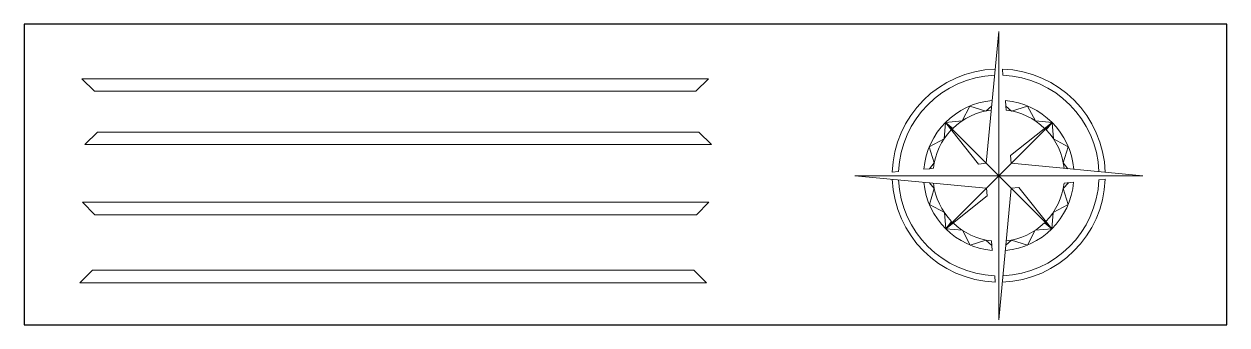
# Model space of a CAD drawing. Header units: inches. Extents: x 1039 to 1649, y 61 to 213.
import ezdxf

# ---------------------------------------------------------------- set-up
doc = ezdxf.new("R2010")
doc.units = ezdxf.units.IN
doc.header["$MEASUREMENT"] = 0

msp = doc.modelspace()

# ---------------------------------------------------------------- linework, layer by layer
at = {"color": 1, "lineweight": 0}
for p, q in [((1533.42, 209.23), (1527.07, 142.4)), ((1533.42, 209.23), (1533.42, 63.18)), ((1535.24, 190.14), (1535.54, 186.96)), ((1068.76, 185.26), (1386.26, 185.26)), ((1075.11, 178.91), (1068.76, 185.26)), ((1379.91, 178.91), (1386.26, 185.26)), ((1075.11, 178.91), (1379.91, 178.91)), ((1514.84, 163.87), (1518.79, 171.37)), ((1518.79, 171.37), (1526.89, 168.88)), ((1526.89, 168.88), (1529.81, 171.25)), ((1530.07, 174.15), (1530.09, 174.15)), ((1536.76, 174.15), (1536.78, 174.15)), ((1536.76, 174.15), (1536.76, 174.15)), ((1537.03, 171.25), (1536.76, 174.15)), ((1537.03, 171.25), (1537.22, 169.32)), ((1539.95, 168.88), (1537.03, 171.25)), ((1548.05, 171.37), (1539.95, 168.88)), ((1552.01, 163.87), (1548.05, 171.37)), ((1505.71, 154.72), (1506.42, 163.06)), ((1533.42, 136.05), (1506.41, 163.07)), ((1506.42, 163.06), (1514.84, 163.87)), ((1506.42, 163.06), (1523.08, 142.02)), ((1506.42, 163.06), (1510.17, 160.09)), ((1506.42, 163.06), (1506.42, 163.06)), ((1533.42, 136.05), (1560.44, 163.07)), ((1560.43, 163.06), (1539.39, 146.39)), ((1560.43, 163.06), (1552.01, 163.87)), ((1560.43, 163.06), (1557.46, 159.3)), ((1561.13, 154.72), (1560.43, 163.06)), ((1076.63, 158.21), (1070.28, 151.86)), ((1381.43, 158.21), (1076.63, 158.21)), ((1381.43, 158.21), (1387.78, 151.86)), ((1498.18, 150.65), (1505.71, 154.72)), ((1568.68, 150.65), (1561.13, 154.72)), ((1387.78, 151.86), (1070.28, 151.86)), ((1500.71, 142.56), (1498.18, 150.65)), ((1539.39, 146.39), (1539.77, 142.4)), ((1566.14, 142.56), (1568.68, 150.65)), ((1498.38, 139.67), (1500.71, 142.56)), ((1523.08, 142.02), (1527.07, 142.4)), ((1606.45, 136.05), (1539.77, 142.4)), ((1568.47, 139.67), (1566.14, 142.56)), ((1460.4, 136.05), (1606.45, 136.05)), ((1460.4, 136.05), (1527.07, 129.85)), ((1479.47, 137.87), (1482.66, 138.17)), ((1498.38, 139.67), (1495.46, 139.39)), ((1498.38, 139.67), (1500.29, 139.85)), ((1533.42, 136.05), (1506.56, 109.19)), ((1533.42, 136.05), (1560.29, 109.19)), ((1587.36, 134.28), (1584.17, 133.98)), ((1500.76, 129.56), (1498.29, 121.5)), ((1498.31, 132.53), (1500.76, 129.56)), ((1527.58, 125.94), (1527.22, 129.85)), ((1533.42, 63.18), (1539.77, 129.85)), ((1543.56, 130.2), (1539.77, 129.85)), ((1560.28, 109.19), (1543.56, 130.2)), ((1566.08, 129.56), (1568.7, 132.54)), ((1568.56, 121.5), (1566.08, 129.56)), ((1571.37, 132.79), (1566.54, 132.34)), ((1069.01, 122.68), (1386.51, 122.68)), ((1075.36, 116.33), (1069.01, 122.68)), ((1380.16, 116.33), (1386.51, 122.68)), ((1506.56, 109.19), (1527.58, 125.94)), ((1075.36, 116.33), (1380.16, 116.33)), ((1498.29, 121.5), (1505.85, 117.48)), ((1505.85, 117.48), (1506.56, 109.19)), ((1560.28, 109.19), (1561, 117.48)), ((1561, 117.48), (1568.56, 121.5)), ((1506.56, 109.19), (1509.54, 112.94)), ((1560.28, 109.19), (1556.53, 112.17)), ((1506.56, 109.19), (1514.98, 108.44)), ((1514.98, 108.44), (1518.9, 100.99)), ((1547.95, 100.99), (1551.87, 108.44)), ((1551.87, 108.44), (1560.28, 109.19)), ((1518.9, 100.99), (1526.95, 103.51)), ((1526.95, 103.51), (1529.93, 100.77)), ((1530.16, 98.24), (1529.71, 103.07)), ((1537.03, 101), (1539.9, 103.51)), ((1539.9, 103.51), (1547.95, 100.99)), ((1074.08, 88.26), (1067.73, 81.91)), ((1074.08, 88.26), (1378.88, 88.26)), ((1378.88, 88.26), (1385.23, 81.91)), ((1531.65, 82.25), (1531.35, 85.44)), ((1067.73, 81.91), (1385.23, 81.91))]:
    msp.add_line(p, q, dxfattribs=at)
msp.add_lwpolyline([(1649.06, 60.52), (1649.06, 212.92), (1039.46, 212.92), (1039.46, 60.52)], close=True)
for radius, start, end in [(53.97, 91.92509, 178.22805), (53.97, 1.77195, 88.07491), (50.8, 92.38746, 177.77466), (50.8, 2.22534, 87.61254), (38.1, 95.01824, 175.19538), (38.1, 4.80462, 84.98176), (33.34, 96.53123, 134.23042), (33.34, 45.76958, 83.46877), (33.34, 136.12926, 173.71238), (33.34, 6.28762, 43.87074), (53.97, 182.04174, 268.11568), (53.97, 271.92937, 357.95826), (50.8, 182.50429, 267.66314), (38.1, 185.13608, 265.08879), (33.34, 186.64966, 224.25041), (50.8, 272.39278, 357.49571), (38.1, 275.02948, 354.86392), (33.34, 315.74959, 353.35034), (33.34, 226.10673, 263.60865), (33.34, 276.54592, 313.86601)]:
    msp.add_arc((1533.42, 136.2), radius, start, end, dxfattribs=at)

doc.saveas('drawing.dxf')
